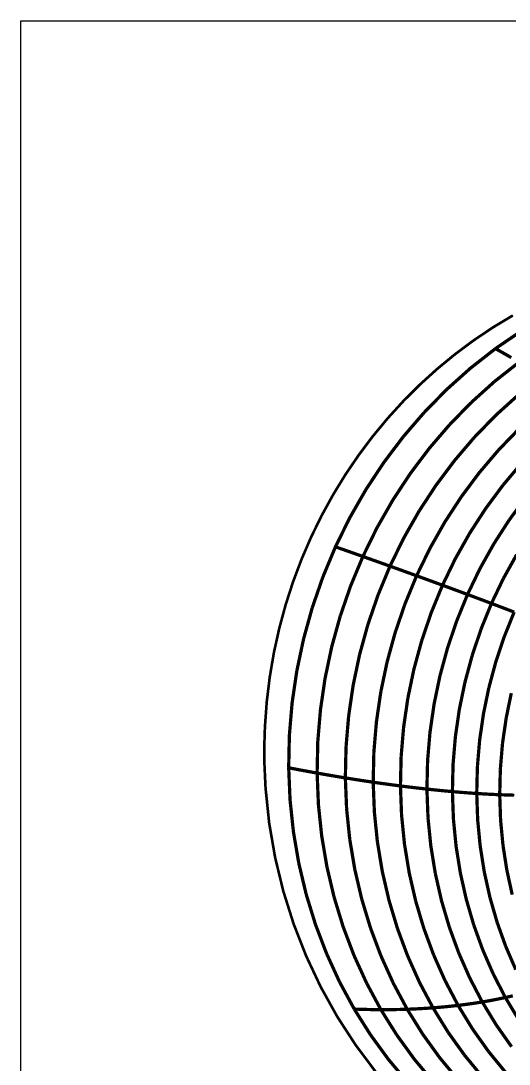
# Model space of a CAD drawing. Extents: x 0 to 800, y 0 to 886.
# Drawn here: x 0 to 277, y 296 to 886 of the extents above; entities that cross this region are included whole.
import ezdxf

# ---------------------------------------------------------------- set-up
doc = ezdxf.new("R2010")
doc.units = 0
doc.layers.get('0').update_dxf_attribs({"linetype": 'CONTINUOUS'})

msp = doc.modelspace()

# ---------------------------------------------------------------- linework, layer by layer
at = {"color": 7}
msp.add_lwpolyline([(0, 886.262), (799.998, 886.262), (799.998, 70.27), (0, 70.27), (0, 886.262)], close=True, dxfattribs=at)
at = {"color": 1, "const_width": 1.496}
msp.add_lwpolyline([(278.608, 719.508), (267.345, 712.731), (256.432, 705.411), (245.889, 697.565), (235.729, 689.211), (225.969, 680.364), (216.629, 671.047), (207.724, 661.275), (199.27, 651.062), (191.287, 640.429), (183.788, 629.398), (176.793, 617.978), (170.316, 606.192), (164.376, 594.06), (158.991, 581.593), (154.175, 568.815), (149.947, 555.738), (146.323, 542.382), (143.32, 528.768), (140.954, 514.911), (139.244, 500.825), (138.205, 486.533), (137.856, 475.671), (137.856, 472.052), (137.862, 467.025), (138.567, 451.944), (140.623, 432.121), (143.987, 412.648), (148.621, 393.584), (154.491, 374.989), (161.556, 356.923), (169.781, 339.449), (179.131, 322.632), (189.568, 306.528), (201.054, 291.201)], dxfattribs=at)
at = {"color": 5, "const_width": 1.844}
for points in [[(283.486, 710.766), (268.742, 700.723)], [(268.742, 700.723), (254.615, 689.663)], [(268.742, 700.723), (273.239, 698.193)], [(273.239, 698.193), (277.698, 695.632)], [(282.116, 693.043), (268.329, 682.195)], [(254.615, 689.663), (241.172, 677.633)], [(268.329, 682.195), (255.209, 670.401)], [(241.172, 677.633), (228.476, 664.693)], [(281.675, 674.508), (268.911, 662.975)], [(255.209, 670.401), (242.817, 657.715)], [(228.476, 664.693), (216.588, 650.9)], [(268.911, 662.975), (256.853, 650.572)], [(242.817, 657.715), (231.211, 644.193)], [(282.177, 655.405), (270.484, 643.308)], [(216.588, 650.9), (205.56, 636.319)], [(256.853, 650.572), (245.561, 637.35)], [(231.211, 644.193), (220.448, 629.899)], [(270.484, 643.308), (259.533, 630.421)], [(245.561, 637.35), (235.087, 623.376)], [(205.56, 636.319), (195.448, 621.016)], [(283.613, 635.981), (273.027, 623.447)], [(220.448, 629.899), (210.574, 614.899)], [(259.533, 630.421), (249.374, 616.793)], [(195.448, 621.016), (186.298, 605.063)], [(235.087, 623.376), (225.477, 608.711)], [(273.027, 623.447), (263.205, 610.2)], [(210.574, 614.899), (201.639, 599.26)], [(249.374, 616.793), (240.053, 602.495)], [(285.942, 616.483), (276.481, 603.638)], [(225.477, 608.711), (216.779, 593.422)], [(263.205, 610.2), (254.194, 596.297)], [(186.298, 605.063), (178.15, 588.536)], [(240.053, 602.495), (231.614, 587.59)], [(276.481, 603.638), (267.8, 590.158)], [(201.639, 599.26), (193.681, 583.057)], [(254.194, 596.297), (246.035, 581.808)], [(216.779, 593.422), (209.032, 577.585)], [(267.8, 590.158), (259.938, 576.111)], [(178.15, 588.536), (171.044, 571.507)], [(178.15, 588.536), (183.341, 586.712)], [(183.341, 586.712), (188.518, 584.884)], [(188.518, 584.884), (193.681, 583.057)], [(231.614, 587.59), (224.096, 572.149)], [(280.767, 584.126), (273.218, 570.544)], [(193.681, 583.057), (186.738, 566.367)], [(193.681, 583.057), (198.823, 581.233)], [(198.823, 581.233), (203.942, 579.406)], [(203.942, 579.406), (209.032, 577.585)], [(246.035, 581.808), (238.766, 566.794)], [(209.032, 577.585), (202.271, 561.269)], [(209.032, 577.585), (214.091, 575.765)], [(214.091, 575.765), (219.113, 573.955)], [(224.096, 572.149), (217.534, 556.242)], [(219.113, 573.955), (224.096, 572.149)], [(224.096, 572.149), (229.035, 570.353)], [(259.938, 576.111), (252.931, 561.559)], [(171.044, 571.507), (165.009, 554.062)], [(186.738, 566.367), (180.84, 549.268)], [(229.035, 570.353), (233.926, 568.568)], [(238.766, 566.794), (232.417, 551.332)], [(233.926, 568.568), (238.766, 566.794)], [(238.766, 566.794), (243.548, 565.034)], [(273.218, 570.544), (266.49, 556.475)], [(202.271, 561.269), (196.526, 544.551)], [(243.548, 565.034), (248.272, 563.287)], [(252.931, 561.559), (246.812, 546.566)], [(248.272, 563.287), (252.931, 561.559)], [(252.931, 561.559), (257.524, 559.844)], [(217.534, 556.242), (211.956, 539.948)], [(257.524, 559.844), (262.044, 558.151)], [(266.49, 556.475), (260.612, 541.98)], [(262.044, 558.151), (266.49, 556.475)], [(266.49, 556.475), (270.857, 554.821)], [(270.857, 554.821), (275.143, 553.191)], [(165.009, 554.062), (160.074, 536.279)], [(180.84, 549.268), (176.014, 531.837)], [(232.417, 551.332), (227.02, 535.485)], [(279.342, 551.586), (273.717, 537.612)], [(275.143, 553.191), (279.342, 551.586)], [(196.526, 544.551), (191.823, 527.512)], [(246.812, 546.566), (241.607, 531.202)], [(211.956, 539.948), (207.386, 523.335)], [(260.612, 541.98), (255.611, 527.131)], [(273.717, 537.612), (268.93, 523.296)], [(160.074, 536.279), (156.259, 518.245)], [(176.014, 531.837), (172.281, 514.159)], [(227.02, 535.485), (222.596, 519.335)], [(241.607, 531.202), (237.339, 515.546)], [(191.823, 527.512), (188.181, 510.23)], [(255.611, 527.131), (251.51, 511.99)], [(207.386, 523.335), (203.846, 506.483)], [(222.596, 519.335), (219.166, 502.952)], [(268.93, 523.296), (265.001, 508.702)], [(156.259, 518.245), (153.581, 500.038)], [(172.281, 514.159), (169.656, 496.312)], [(237.339, 515.546), (234.028, 499.66)], [(188.181, 510.23), (185.618, 492.781)], [(251.51, 511.99), (248.324, 496.634)], [(265.001, 508.702), (261.948, 493.896)], [(203.846, 506.483), (201.351, 489.472)], [(219.166, 502.952), (216.743, 486.414)], [(277.716, 505.7), (274.802, 491.465)], [(153.581, 500.038), (152.049, 481.746)], [(169.656, 496.312), (168.15, 478.381)], [(234.028, 499.66), (231.687, 483.627)], [(248.324, 496.634), (246.068, 481.129)], [(185.618, 492.781), (184.139, 475.252)], [(201.351, 489.472), (199.906, 472.38)], [(261.948, 493.896), (259.785, 478.945)], [(274.802, 491.465), (272.733, 477.093)], [(216.743, 486.414), (215.339, 469.794)], [(231.687, 483.627), (230.324, 467.512)], [(152.049, 481.746), (151.667, 463.451)], [(168.15, 478.381), (167.765, 460.446)], [(246.068, 481.129), (244.752, 465.547)], [(259.785, 478.945), (258.517, 463.924)], [(184.139, 475.252), (183.753, 457.719)], [(199.906, 472.38), (199.521, 455.284)], [(272.733, 477.093), (271.518, 462.65)], [(215.339, 469.794), (214.955, 453.171)], [(230.324, 467.512), (229.944, 451.393)], [(151.667, 463.451), (157.038, 462.421)], [(151.667, 463.451), (152.435, 445.241)], [(157.038, 462.421), (162.406, 461.419)], [(162.406, 461.419), (167.765, 460.446)], [(167.765, 460.446), (173.112, 459.507)], [(167.765, 460.446), (168.501, 442.595)], [(244.752, 465.547), (244.377, 449.961)], [(258.517, 463.924), (258.151, 448.896)], [(271.518, 462.65), (271.161, 448.201)], [(173.112, 459.507), (178.443, 458.597)], [(178.443, 458.597), (183.753, 457.719)], [(183.753, 457.719), (189.039, 456.872)], [(183.753, 457.719), (184.457, 440.263)], [(189.039, 456.872), (194.297, 456.061)], [(194.297, 456.061), (199.521, 455.284)], [(199.521, 455.284), (204.707, 454.544)], [(199.521, 455.284), (200.192, 438.266)], [(204.707, 454.544), (209.854, 453.838)], [(209.854, 453.838), (214.955, 453.171)], [(214.955, 453.171), (220.005, 452.54)], [(214.955, 453.171), (215.591, 436.619)], [(220.005, 452.54), (225.003, 451.947)], [(225.003, 451.947), (229.944, 451.393)], [(229.944, 451.393), (234.822, 450.875)], [(229.944, 451.393), (230.546, 435.342)], [(234.822, 450.875), (239.634, 450.398)], [(239.634, 450.398), (244.377, 449.961)], [(244.377, 449.961), (249.047, 449.566)], [(244.377, 449.961), (244.945, 434.442)], [(249.047, 449.566), (253.639, 449.21)], [(253.639, 449.21), (258.151, 448.896)], [(258.151, 448.896), (262.577, 448.62)], [(258.151, 448.896), (258.684, 433.931)], [(262.577, 448.62), (266.915, 448.391)], [(266.915, 448.391), (271.161, 448.201)], [(271.161, 448.201), (275.311, 448.052)], [(271.161, 448.201), (271.661, 433.811)], [(275.311, 448.052), (279.364, 447.947)], [(152.435, 445.241), (154.346, 427.196)], [(168.501, 442.595), (170.353, 424.903)], [(184.457, 440.263), (186.246, 422.966)], [(200.192, 438.266), (201.913, 421.4)], [(215.591, 436.619), (217.244, 420.218)], [(230.546, 435.342), (232.125, 419.435)], [(244.945, 434.442), (246.451, 419.058)], [(258.684, 433.931), (260.114, 419.093)], [(271.661, 433.811), (273.015, 419.541)], [(154.346, 427.196), (157.389, 409.399)], [(170.353, 424.903), (173.309, 407.455)], [(186.246, 422.966), (189.108, 405.903)], [(201.913, 421.4), (204.676, 404.76)], [(217.244, 420.218), (219.901, 404.036)], [(232.125, 419.435), (234.673, 403.74)], [(246.451, 419.058), (248.886, 403.881)], [(260.114, 419.093), (262.434, 404.453)], [(273.015, 419.541), (275.215, 405.462)], [(157.389, 409.399), (161.545, 391.929)], [(173.309, 407.455), (177.351, 390.327)], [(189.108, 405.903), (193.027, 389.156)], [(204.676, 404.76), (208.463, 388.426)], [(219.901, 404.036), (223.548, 388.151)], [(234.673, 403.74), (238.175, 388.331)], [(248.886, 403.881), (252.235, 388.976)], [(262.434, 404.453), (265.626, 390.077)], [(275.215, 405.462), (278.248, 391.636)], [(161.545, 391.929), (166.792, 374.865)], [(177.351, 390.327), (182.458, 373.599)], [(193.027, 389.156), (197.981, 372.794)], [(252.235, 388.976), (256.482, 374.41)], [(265.626, 390.077), (269.678, 376.029)], [(208.463, 388.426), (213.254, 372.47)], [(223.548, 388.151), (228.167, 372.629)], [(238.175, 388.331), (242.612, 373.278)], [(166.792, 374.865), (173.104, 358.288)], [(182.458, 373.599), (188.604, 357.339)], [(197.981, 372.794), (203.947, 356.895)], [(213.254, 372.47), (219.025, 356.962)], [(228.167, 372.629), (233.732, 357.544)], [(242.612, 373.278), (247.96, 358.641)], [(256.482, 374.41), (261.606, 360.253)], [(269.678, 376.029), (274.567, 362.37)], [(261.606, 360.253), (267.578, 346.56)], [(274.567, 362.37), (280.27, 349.159)], [(173.104, 358.288), (180.446, 342.262)], [(188.604, 357.339), (195.756, 341.627)], [(203.947, 356.895), (210.891, 341.526)], [(219.025, 356.962), (225.747, 341.968)], [(233.732, 357.544), (240.217, 342.958)], [(247.96, 358.641), (254.194, 344.49)], [(180.446, 342.262), (188.783, 326.864)], [(195.756, 341.627), (203.879, 326.525)], [(225.747, 341.968), (233.386, 327.558)], [(240.217, 342.958), (247.588, 328.936)], [(254.194, 344.49), (261.283, 330.885)], [(267.578, 346.56), (274.371, 333.396)], [(210.891, 341.526), (218.782, 326.755)], [(252.214, 329.523), (256.781, 330.172)], [(256.781, 330.172), (261.283, 330.885)], [(261.283, 330.885), (265.719, 331.661)], [(261.283, 330.885), (269.192, 317.886)], [(265.719, 331.661), (270.082, 332.497)], [(270.082, 332.497), (274.371, 333.396)], [(274.371, 333.396), (278.583, 334.355)], [(274.371, 333.396), (281.953, 320.815)], [(188.783, 326.864), (193.83, 326.689)], [(188.783, 326.864), (198.074, 312.157)], [(193.83, 326.689), (198.863, 326.576)], [(198.863, 326.576), (203.879, 326.525)], [(203.879, 326.525), (208.873, 326.537)], [(203.879, 326.525), (212.933, 312.101)], [(208.873, 326.539), (213.841, 326.614)], [(213.841, 326.614), (218.782, 326.755)], [(218.782, 326.755), (223.687, 326.959)], [(218.782, 326.755), (227.578, 312.645)], [(223.687, 326.959), (228.557, 327.226)], [(228.557, 327.226), (233.386, 327.558)], [(233.386, 327.558), (238.169, 327.954)], [(233.386, 327.558), (241.904, 313.793)], [(238.169, 327.954), (242.904, 328.414)], [(242.904, 328.414), (247.588, 328.936)], [(247.588, 328.936), (252.214, 329.523)], [(247.588, 328.936), (255.809, 315.542)], [(198.074, 312.157), (208.271, 298.205)], [(212.933, 312.101), (222.874, 298.417)], [(227.578, 312.645), (237.237, 299.258)], [(241.904, 313.793), (251.26, 300.729)], [(255.809, 315.542), (264.842, 302.829)], [(269.192, 317.886), (277.883, 305.548)], [(251.26, 300.729), (261.411, 288.425)], [(264.842, 302.829), (274.643, 290.853)], [(208.271, 298.205), (219.33, 285.067)], [(222.874, 298.417), (233.655, 285.53)], [(237.237, 299.258), (247.716, 286.649)]]:
    msp.add_lwpolyline(points, dxfattribs=at)

doc.saveas('drawing.dxf')
